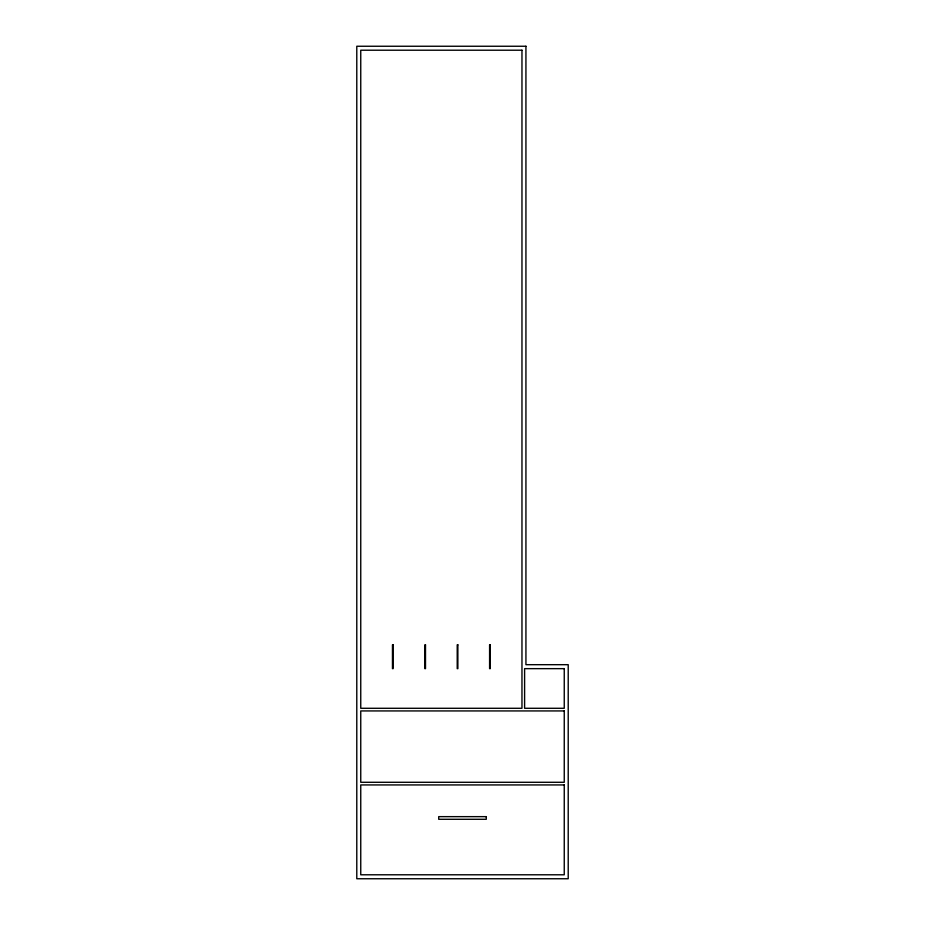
<?xml version="1.0" encoding="UTF-8"?>
<svg xmlns="http://www.w3.org/2000/svg" width="925" height="925" viewBox="0 0 925 925"><rect width="100%" height="100%" fill="white"/><g stroke="black" fill="none" stroke-linecap="round" stroke-linejoin="round"><path stroke-width="1.39" d="M525.932 46.25L356.784 46.25L356.784 878.75L568.216 878.75L568.216 664.682L525.932 664.682L525.932 46.25M521.966 50.216L360.75 50.216L360.75 708.284L521.966 708.284L521.966 50.216M393.125 644.852L392.466 644.852L392.466 668.648L393.125 668.648L393.125 644.852M425.5 644.852L424.841 644.852L424.841 668.648L425.5 668.648L425.5 644.852M457.875 644.852L457.216 644.852L457.216 668.648L457.875 668.648L457.875 644.852M490.25 644.852L489.591 644.852L489.591 668.648L490.25 668.648L490.25 644.852M564.25 668.648L524.602 668.648L524.602 708.284L564.25 708.284L564.25 668.648M564.25 710.932L360.75 710.932L360.75 782.284L564.25 782.284L564.25 710.932M564.25 784.932L360.75 784.932L360.75 874.784L564.25 874.784L564.25 784.932M486.284 816.648L438.716 816.648L438.716 819.284L486.284 819.284L486.284 816.648"/></g></svg>
